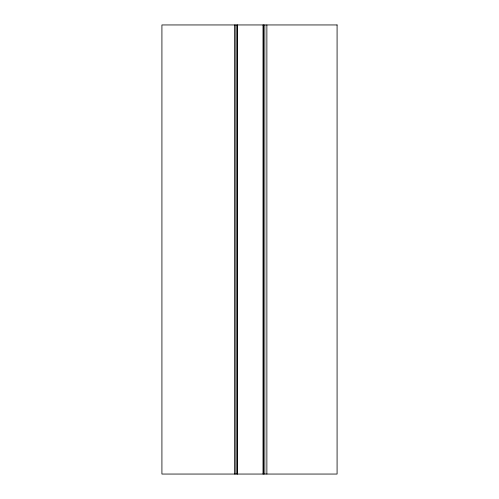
<?xml version="1.0" encoding="UTF-8"?>
<svg xmlns="http://www.w3.org/2000/svg" width="499" height="499" viewBox="0 0 499 499"><rect width="100%" height="100%" fill="white"/><g stroke="black" fill="none" stroke-linecap="round" stroke-linejoin="round"><path stroke-width="0.75" d="M266.871 24.95L266.871 474.05M264.832 24.95L264.832 474.05M263.516 24.95L263.516 474.05M263.01 24.95L263.01 474.05M237.437 24.95L237.437 474.05M237.025 24.95L237.025 474.05M235.859 24.95L235.859 474.05M234.399 24.95L234.399 474.05M337.081 24.95L161.919 24.95L161.919 474.05L337.081 474.05L337.081 24.95"/></g></svg>
